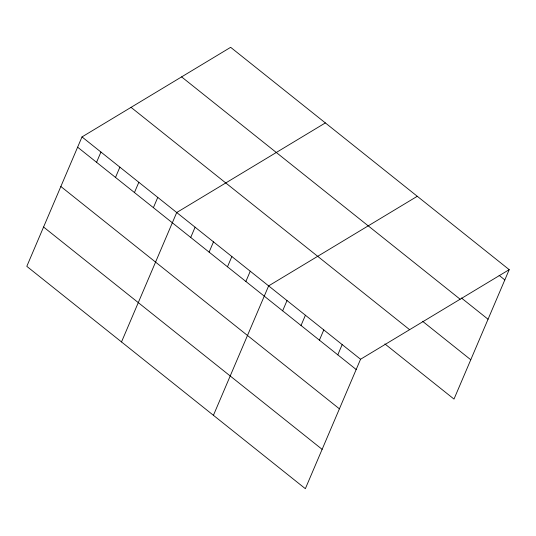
<?xml version="1.0" encoding="UTF-8"?>
<svg xmlns="http://www.w3.org/2000/svg" width="536" height="536" viewBox="0 0 536 536"><rect width="100%" height="100%" fill="white"/><g stroke="black" fill="none" stroke-linecap="round" stroke-linejoin="round"><path stroke-width="0.8" d="M82.001 136.921L26.8 266.345L305.353 488.678L360.554 359.254L509.2 269.655L230.648 47.322L82.001 136.921L360.554 359.254M96.567 162.301L100.942 152.043M115.508 177.423L119.883 167.158M134.449 192.538L138.831 182.28M153.39 207.66L157.772 197.395M121.511 341.935L176.713 212.517L325.352 122.918M190.722 237.448L195.097 227.19M209.107 252.121L213.482 241.863M227.485 266.801L231.867 256.536M245.87 281.474L250.252 271.209M213.429 415.306L268.637 285.882L417.276 196.29M282.64 310.82L287.021 300.562M301.024 325.493L305.406 315.235M319.409 340.166L323.791 329.908M337.794 354.839L342.176 344.581M509.2 269.655L453.999 399.079L384.895 343.924M499.117 275.363L504.825 279.919M461.422 297.989L488.048 319.242M181.59 76.889L460.149 299.222M422.589 321.299L470.769 359.757M131.052 107.354L409.611 329.687M77.626 147.186L356.179 369.512M60.856 186.508L339.409 408.841M43.57 227.023L322.129 449.349"/></g></svg>
